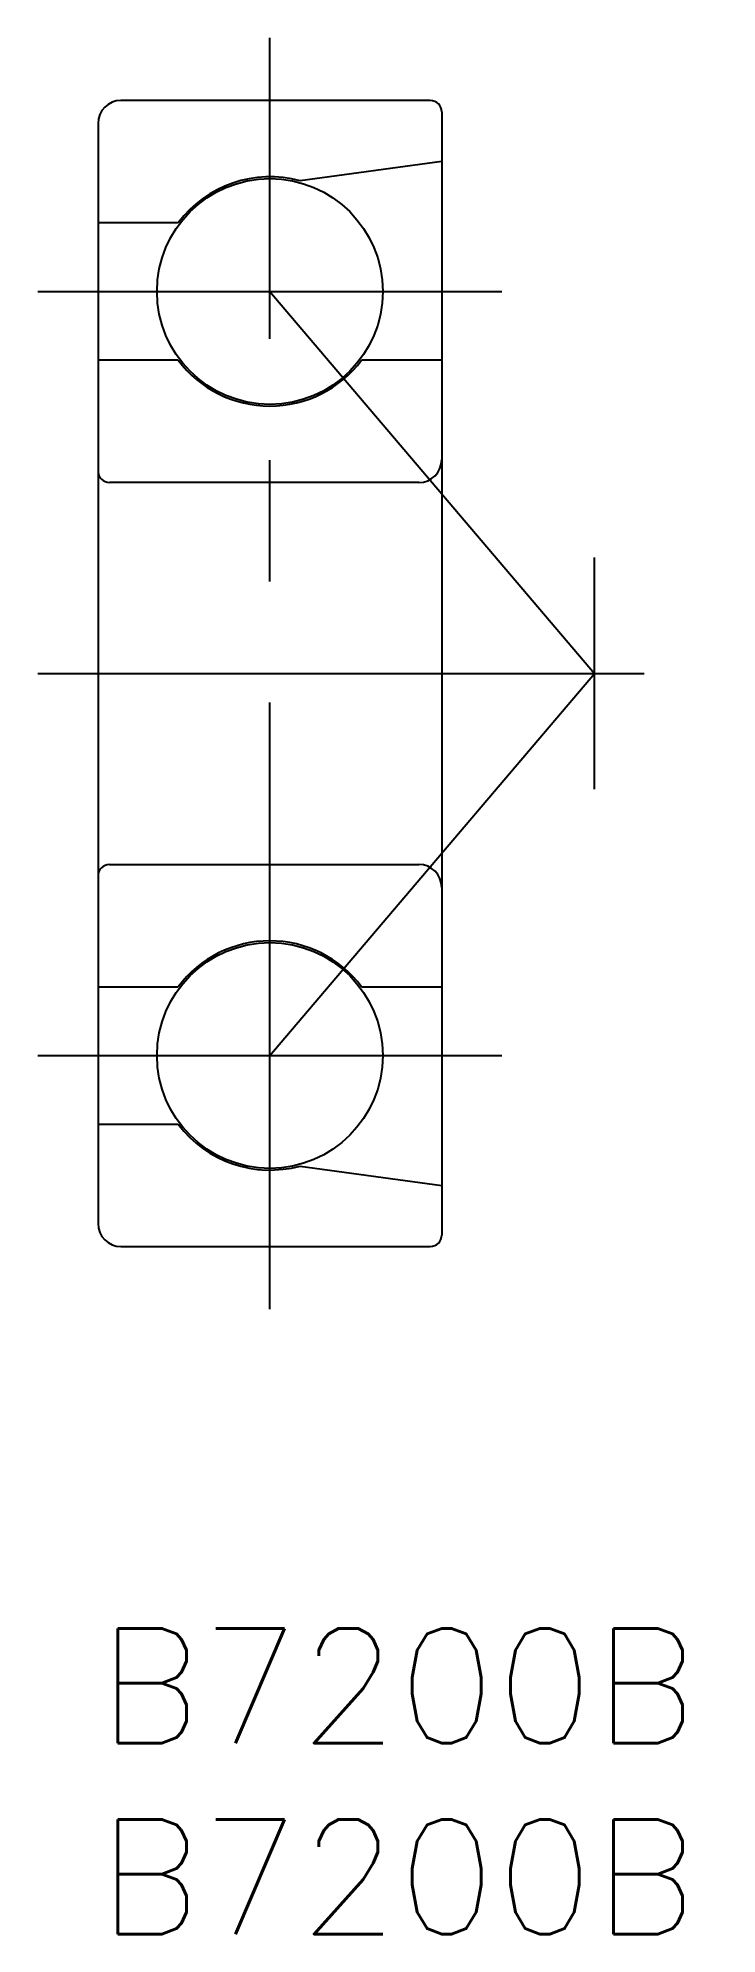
# Model space of a CAD drawing. Extents: x -1.6 to 16.2, y -8 to 41.6.
import ezdxf

# ---------------------------------------------------------------- set-up
doc = ezdxf.new("R2010")
doc.units = 0
doc.header["$LTSCALE"] = 0.5
doc.linetypes.add('CENTER', pattern=[50.8, 31.75, -6.35, 6.35, -6.35])
for name, color, linetype in [('MSM_CENTER', 1, 'CENTER'), ('MSM_CONTINUOUS', 7, 'CONTINUOUS'), ('MSM_PART_NUMBER', 7, 'CONTINUOUS')]:
    doc.layers.add(name, color=color, linetype=linetype)
doc.styles.get("Standard").update_dxf_attribs({"font": 'txt.shx', "height": 3, "bigfont": 'bigfont.shx'})

msp = doc.modelspace()

# ---------------------------------------------------------------- linework, layer by layer
at = {"layer": 'MSM_CENTER'}
for p, q in [((4.5, 8.362), (4.5, 41.638)), ((-1.574, 35), (10.574, 35)), ((4.5, 35), (13, 25)), ((13, 21.968), (13, 28.032)), ((-1.574, 25), (16.21, 25)), ((4.5, 15), (13, 25)), ((-1.574, 15), (10.574, 15))]:
    msp.add_line(p, q, dxfattribs=at)
at = {"layer": 'MSM_CONTINUOUS'}
for p, q in [((8.7, 40), (0.6, 40)), ((0, 39.4), (0, 10.6)), ((9, 39.7), (9, 10.3)), ((9, 38.401), (5.291, 37.894)), ((2.1, 36.8), (0, 36.8)), ((2.1, 33.2), (0, 33.2)), ((9, 33.2), (6.9, 33.2)), ((8.4, 30), (0.3, 30)), ((0.3, 20), (8.4, 20)), ((0, 16.8), (2.1, 16.8)), ((6.9, 16.8), (9, 16.8)), ((0, 13.2), (2.1, 13.2)), ((5.291, 12.106), (9, 11.599)), ((0.6, 10), (8.7, 10))]:
    msp.add_line(p, q, dxfattribs=at)
for centre in [(4.5, 35), (4.5, 15)]:
    msp.add_circle(centre, 2.955, dxfattribs=at)
for centre, radius, start, end in [((0.6, 39.4), 0.6, 90, 180), ((8.7, 39.7), 0.3, 0, 90), ((4.5, 35), 3, 74.7056, 143.1301), ((4.5, 35), 3, 216.8699, 323.1301), ((0.3, 30.3), 0.3, 180, 270), ((8.4, 30.6), 0.6, 270, 360), ((0.3, 19.7), 0.3, 90, 180), ((8.4, 19.4), 0.6, 0, 90), ((4.5, 15), 3, 36.8699, 143.1301), ((4.5, 15), 3, 216.8699, 285.2944), ((0.6, 10.6), 0.6, 180, 270), ((8.7, 10.3), 0.3, 270, 360)]:
    msp.add_arc(centre, radius, start, end, dxfattribs=at)

# ---------------------------------------------------------------- texts
at = {"layer": 'MSM_PART_NUMBER'}
for p in [(0, -3), (0, -8)]:
    msp.add_text('B7200B', height=3, dxfattribs=at).set_placement(p)

doc.saveas('drawing.dxf')
